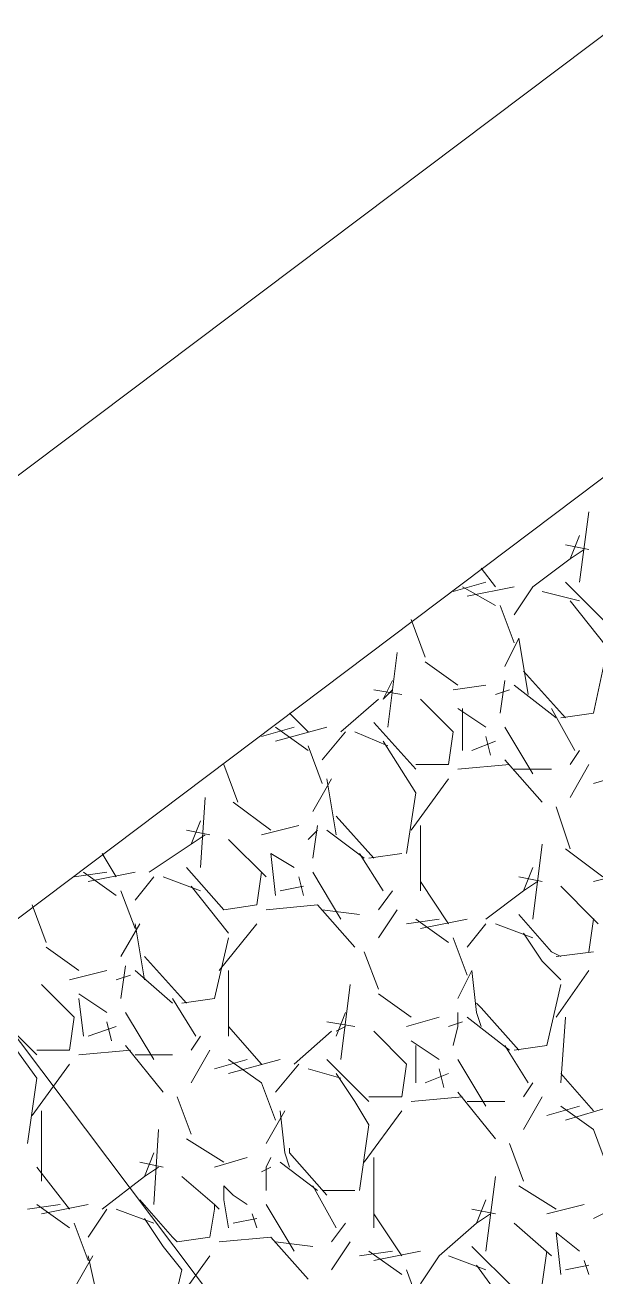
# Model space of a CAD drawing. Header units: metres. Extents: x 536440 to 536837, y 1836560 to 1836836.
# Drawn here: x 536594.635 to 536595.855, y 1836694.335 to 1836697.011 of the extents above; entities that cross this region are included whole.
import ezdxf

# ---------------------------------------------------------------- set-up
doc = ezdxf.new("R2010")
doc.units = ezdxf.units.M
doc.header["$MEASUREMENT"] = 0
doc.layers.add('Level 38', color=1, linetype='Continuous', lineweight=0)
doc.layers.add('Level 42', color=1, linetype='Continuous', lineweight=0)

msp = doc.modelspace()

# ---------------------------------------------------------------- linework, layer by layer
at = {"layer": 'Level 38', "color": 7, "linetype": 'Continuous', "lineweight": 0}
msp.add_line((536579.64, 1836714.73), (536595.85, 1836693.21), dxfattribs=at)
msp.add_line((536579.64, 1836714.73), (536595.85, 1836693.21), dxfattribs=at)
at = {"layer": 'Level 42', "color": 7, "linetype": 'Continuous', "lineweight": 0}
for p, q in [((536597.2, 1836697.99), (536590.89, 1836693.24)), ((536597.2, 1836697.99), (536590.89, 1836693.24)), ((536597.06, 1836696.94), (536591.95, 1836693.09)), ((536597.06, 1836696.94), (536591.95, 1836693.09)), ((536595.84, 1836695.97), (536595.82, 1836695.82)), ((536595.84, 1836695.97), (536595.82, 1836695.82)), ((536595.8, 1836695.87), (536595.82, 1836695.92)), ((536595.8, 1836695.87), (536595.82, 1836695.92)), ((536595.79, 1836695.9), (536595.84, 1836695.89)), ((536595.79, 1836695.9), (536595.84, 1836695.89)), ((536595.8, 1836695.87), (536595.83, 1836695.89)), ((536595.8, 1836695.87), (536595.83, 1836695.89)), ((536595.8, 1836695.87), (536595.72, 1836695.81)), ((536595.8, 1836695.87), (536595.72, 1836695.81)), ((536595.64, 1836695.81), (536595.61, 1836695.85)), ((536595.64, 1836695.81), (536595.61, 1836695.85)), ((536595.62, 1836695.82), (536595.55, 1836695.8)), ((536595.62, 1836695.82), (536595.55, 1836695.8)), ((536595.64, 1836695.77), (536595.57, 1836695.81)), ((536595.64, 1836695.77), (536595.57, 1836695.81)), ((536595.68, 1836695.81), (536595.58, 1836695.79)), ((536595.68, 1836695.81), (536595.58, 1836695.79)), ((536595.72, 1836695.81), (536595.68, 1836695.75)), ((536595.72, 1836695.81), (536595.68, 1836695.75)), ((536595.88, 1836695.73), (536595.79, 1836695.82)), ((536595.88, 1836695.73), (536595.79, 1836695.82)), ((536595.82, 1836695.78), (536595.74, 1836695.8)), ((536595.82, 1836695.78), (536595.74, 1836695.8)), ((536595.88, 1836695.68), (536595.8, 1836695.78)), ((536595.88, 1836695.68), (536595.8, 1836695.78)), ((536595.68, 1836695.69), (536595.65, 1836695.77)), ((536595.68, 1836695.69), (536595.65, 1836695.77)), ((536595.49, 1836695.66), (536595.46, 1836695.74)), ((536595.49, 1836695.66), (536595.46, 1836695.74)), ((536595.66, 1836695.64), (536595.69, 1836695.7)), ((536595.66, 1836695.64), (536595.69, 1836695.7)), ((536595.69, 1836695.7), (536595.71, 1836695.58)), ((536595.69, 1836695.7), (536595.71, 1836695.58)), ((536595.43, 1836695.67), (536595.41, 1836695.51)), ((536595.43, 1836695.67), (536595.41, 1836695.51)), ((536595.85, 1836695.54), (536595.88, 1836695.68)), ((536595.85, 1836695.54), (536595.88, 1836695.68)), ((536595.56, 1836695.6), (536595.49, 1836695.65)), ((536595.56, 1836695.6), (536595.49, 1836695.65)), ((536595.7, 1836695.63), (536595.79, 1836695.53)), ((536595.7, 1836695.63), (536595.79, 1836695.53)), ((536595.7, 1836695.63), (536595.79, 1836695.53)), ((536595.7, 1836695.63), (536595.79, 1836695.53)), ((536595.38, 1836695.59), (536595.44, 1836695.58)), ((536595.38, 1836695.59), (536595.44, 1836695.58)), ((536595.4, 1836695.57), (536595.42, 1836695.61)), ((536595.4, 1836695.57), (536595.42, 1836695.61)), ((536595.4, 1836695.57), (536595.42, 1836695.59)), ((536595.4, 1836695.57), (536595.42, 1836695.59)), ((536595.62, 1836695.6), (536595.55, 1836695.59)), ((536595.62, 1836695.6), (536595.55, 1836695.59)), ((536595.64, 1836695.58), (536595.67, 1836695.59)), ((536595.64, 1836695.58), (536595.67, 1836695.59)), ((536595.66, 1836695.61), (536595.65, 1836695.54)), ((536595.66, 1836695.61), (536595.65, 1836695.54)), ((536595.68, 1836695.6), (536595.77, 1836695.53)), ((536595.68, 1836695.6), (536595.77, 1836695.53)), ((536595.39, 1836695.57), (536595.31, 1836695.5)), ((536595.39, 1836695.57), (536595.31, 1836695.5)), ((536595.48, 1836695.57), (536595.55, 1836695.5)), ((536595.48, 1836695.57), (536595.55, 1836695.5)), ((536595.24, 1836695.5), (536595.2, 1836695.54)), ((536595.24, 1836695.5), (536595.2, 1836695.54)), ((536595.56, 1836695.55), (536595.62, 1836695.51)), ((536595.56, 1836695.55), (536595.62, 1836695.51)), ((536595.57, 1836695.46), (536595.57, 1836695.55)), ((536595.57, 1836695.46), (536595.57, 1836695.55)), ((536595.76, 1836695.55), (536595.81, 1836695.46)), ((536595.76, 1836695.55), (536595.81, 1836695.46)), ((536595.78, 1836695.53), (536595.85, 1836695.54)), ((536595.78, 1836695.53), (536595.85, 1836695.54)), ((536595.21, 1836695.51), (536595.14, 1836695.49)), ((536595.21, 1836695.51), (536595.14, 1836695.49)), ((536595.28, 1836695.51), (536595.17, 1836695.48)), ((536595.24, 1836695.46), (536595.17, 1836695.51)), ((536595.28, 1836695.51), (536595.17, 1836695.48)), ((536595.24, 1836695.46), (536595.17, 1836695.51)), ((536595.47, 1836695.42), (536595.38, 1836695.52)), ((536595.47, 1836695.42), (536595.38, 1836695.52)), ((536595.66, 1836695.51), (536595.72, 1836695.41)), ((536595.66, 1836695.51), (536595.72, 1836695.41)), ((536595.32, 1836695.5), (536595.27, 1836695.44)), ((536595.32, 1836695.5), (536595.27, 1836695.44)), ((536595.41, 1836695.47), (536595.34, 1836695.5)), ((536595.41, 1836695.47), (536595.34, 1836695.5)), ((536595.47, 1836695.37), (536595.4, 1836695.48)), ((536595.47, 1836695.37), (536595.4, 1836695.48)), ((536595.55, 1836695.5), (536595.54, 1836695.43)), ((536595.55, 1836695.5), (536595.54, 1836695.43)), ((536595.64, 1836695.48), (536595.59, 1836695.46)), ((536595.64, 1836695.48), (536595.59, 1836695.46)), ((536595.62, 1836695.49), (536595.63, 1836695.45)), ((536595.62, 1836695.49), (536595.63, 1836695.45)), ((536595.27, 1836695.39), (536595.24, 1836695.47)), ((536595.27, 1836695.39), (536595.24, 1836695.47)), ((536595.8, 1836695.43), (536595.82, 1836695.46)), ((536595.8, 1836695.43), (536595.82, 1836695.46)), ((536595.09, 1836695.35), (536595.06, 1836695.43)), ((536595.09, 1836695.35), (536595.06, 1836695.43)), ((536595.54, 1836695.43), (536595.47, 1836695.43)), ((536595.54, 1836695.43), (536595.47, 1836695.43)), ((536595.56, 1836695.42), (536595.67, 1836695.43)), ((536595.56, 1836695.42), (536595.67, 1836695.43)), ((536595.66, 1836695.44), (536595.74, 1836695.35)), ((536595.66, 1836695.44), (536595.74, 1836695.35)), ((536595.8, 1836695.36), (536595.84, 1836695.43)), ((536595.8, 1836695.36), (536595.84, 1836695.43)), ((536595.25, 1836695.33), (536595.29, 1836695.4)), ((536595.25, 1836695.33), (536595.29, 1836695.4)), ((536595.28, 1836695.4), (536595.3, 1836695.28)), ((536595.28, 1836695.4), (536595.3, 1836695.28)), ((536595.46, 1836695.29), (536595.54, 1836695.4)), ((536595.46, 1836695.29), (536595.54, 1836695.4)), ((536595.68, 1836695.42), (536595.76, 1836695.42)), ((536595.68, 1836695.42), (536595.76, 1836695.42)), ((536595.92, 1836695.41), (536595.85, 1836695.39)), ((536595.92, 1836695.41), (536595.85, 1836695.39)), ((536595.02, 1836695.36), (536595.01, 1836695.21)), ((536595.02, 1836695.36), (536595.01, 1836695.21)), ((536595.16, 1836695.29), (536595.08, 1836695.35)), ((536595.16, 1836695.29), (536595.08, 1836695.35)), ((536595.45, 1836695.24), (536595.47, 1836695.37)), ((536595.45, 1836695.24), (536595.47, 1836695.37)), ((536595.3, 1836695.32), (536595.38, 1836695.23)), ((536595.3, 1836695.32), (536595.38, 1836695.23)), ((536595.3, 1836695.32), (536595.38, 1836695.23)), ((536595.3, 1836695.32), (536595.38, 1836695.23)), ((536595.8, 1836695.25), (536595.77, 1836695.34)), ((536595.8, 1836695.25), (536595.77, 1836695.34)), ((536594.99, 1836695.26), (536595.01, 1836695.31)), ((536594.99, 1836695.26), (536595.01, 1836695.31)), ((536595.22, 1836695.3), (536595.14, 1836695.28)), ((536595.22, 1836695.3), (536595.14, 1836695.28)), ((536595.26, 1836695.3), (536595.25, 1836695.23)), ((536595.26, 1836695.3), (536595.25, 1836695.23)), ((536595.48, 1836695.16), (536595.48, 1836695.3)), ((536595.48, 1836695.16), (536595.48, 1836695.3)), ((536594.98, 1836695.29), (536595.03, 1836695.28)), ((536594.98, 1836695.29), (536595.03, 1836695.28)), ((536594.99, 1836695.26), (536595.02, 1836695.28)), ((536594.99, 1836695.26), (536595.02, 1836695.28)), ((536595.07, 1836695.27), (536595.15, 1836695.19)), ((536595.07, 1836695.27), (536595.15, 1836695.19)), ((536595.24, 1836695.27), (536595.26, 1836695.29)), ((536595.24, 1836695.27), (536595.26, 1836695.29)), ((536595.28, 1836695.29), (536595.36, 1836695.23)), ((536595.28, 1836695.29), (536595.36, 1836695.23)), ((536594.83, 1836695.19), (536594.8, 1836695.24)), ((536594.83, 1836695.19), (536594.8, 1836695.24)), ((536594.99, 1836695.26), (536594.9, 1836695.2)), ((536594.99, 1836695.26), (536594.9, 1836695.2)), ((536595.17, 1836695.15), (536595.16, 1836695.24)), ((536595.16, 1836695.24), (536595.21, 1836695.21)), ((536595.17, 1836695.15), (536595.16, 1836695.24)), ((536595.16, 1836695.24), (536595.21, 1836695.21)), ((536595.35, 1836695.24), (536595.4, 1836695.16)), ((536595.35, 1836695.24), (536595.4, 1836695.16)), ((536595.37, 1836695.23), (536595.44, 1836695.24)), ((536595.37, 1836695.23), (536595.44, 1836695.24)), ((536595.74, 1836695.26), (536595.72, 1836695.1)), ((536595.74, 1836695.26), (536595.72, 1836695.1)), ((536595.87, 1836695.19), (536595.79, 1836695.25)), ((536595.87, 1836695.19), (536595.79, 1836695.25)), ((536594.81, 1836695.2), (536594.74, 1836695.19)), ((536594.81, 1836695.2), (536594.74, 1836695.19)), ((536594.83, 1836695.15), (536594.76, 1836695.2)), ((536594.83, 1836695.15), (536594.76, 1836695.2)), ((536594.87, 1836695.2), (536594.77, 1836695.18)), ((536594.87, 1836695.2), (536594.77, 1836695.18)), ((536594.91, 1836695.19), (536594.87, 1836695.14)), ((536594.91, 1836695.19), (536594.87, 1836695.14)), ((536595.01, 1836695.16), (536594.93, 1836695.19)), ((536595.01, 1836695.16), (536594.93, 1836695.19)), ((536595.06, 1836695.12), (536594.98, 1836695.21)), ((536595.06, 1836695.12), (536594.98, 1836695.21)), ((536595.14, 1836695.2), (536595.13, 1836695.13)), ((536595.14, 1836695.2), (536595.13, 1836695.13)), ((536595.22, 1836695.19), (536595.23, 1836695.15)), ((536595.22, 1836695.19), (536595.23, 1836695.15)), ((536595.25, 1836695.2), (536595.31, 1836695.1)), ((536595.25, 1836695.2), (536595.31, 1836695.1)), ((536595.69, 1836695.19), (536595.74, 1836695.18)), ((536595.69, 1836695.19), (536595.74, 1836695.18)), ((536595.7, 1836695.16), (536595.72, 1836695.21)), ((536595.7, 1836695.16), (536595.72, 1836695.21)), ((536595.93, 1836695.2), (536595.85, 1836695.18)), ((536595.93, 1836695.2), (536595.85, 1836695.18)), ((536594.87, 1836695.08), (536594.84, 1836695.16)), ((536594.87, 1836695.08), (536594.84, 1836695.16)), ((536595.07, 1836695.07), (536594.99, 1836695.17)), ((536595.07, 1836695.07), (536594.99, 1836695.17)), ((536595.23, 1836695.17), (536595.18, 1836695.16)), ((536595.23, 1836695.17), (536595.18, 1836695.16)), ((536595.39, 1836695.12), (536595.42, 1836695.16)), ((536595.39, 1836695.12), (536595.42, 1836695.16)), ((536595.54, 1836695.09), (536595.48, 1836695.18)), ((536595.54, 1836695.09), (536595.48, 1836695.18)), ((536595.7, 1836695.16), (536595.62, 1836695.1)), ((536595.7, 1836695.16), (536595.62, 1836695.1)), ((536595.7, 1836695.16), (536595.73, 1836695.18)), ((536595.7, 1836695.16), (536595.73, 1836695.18)), ((536595.78, 1836695.17), (536595.85, 1836695.1)), ((536595.78, 1836695.17), (536595.85, 1836695.1)), ((536594.68, 1836695.05), (536594.65, 1836695.13)), ((536594.68, 1836695.05), (536594.65, 1836695.13)), ((536595.13, 1836695.13), (536595.06, 1836695.12)), ((536595.13, 1836695.13), (536595.06, 1836695.12)), ((536595.15, 1836695.12), (536595.26, 1836695.13)), ((536595.15, 1836695.12), (536595.26, 1836695.13)), ((536595.26, 1836695.13), (536595.34, 1836695.04)), ((536595.26, 1836695.13), (536595.34, 1836695.04)), ((536595.27, 1836695.12), (536595.35, 1836695.11)), ((536595.27, 1836695.12), (536595.35, 1836695.11)), ((536595.39, 1836695.06), (536595.43, 1836695.12)), ((536595.39, 1836695.06), (536595.43, 1836695.12)), ((536595.76, 1836695.03), (536595.69, 1836695.11)), ((536595.76, 1836695.03), (536595.69, 1836695.11)), ((536594.84, 1836695.02), (536594.88, 1836695.09)), ((536594.84, 1836695.02), (536594.88, 1836695.09)), ((536594.87, 1836695.09), (536594.89, 1836694.97)), ((536594.87, 1836695.09), (536594.89, 1836694.97)), ((536595.05, 1836694.99), (536595.13, 1836695.09)), ((536595.05, 1836694.99), (536595.13, 1836695.09)), ((536595.52, 1836695.1), (536595.45, 1836695.09)), ((536595.52, 1836695.1), (536595.45, 1836695.09)), ((536595.54, 1836695.05), (536595.47, 1836695.1)), ((536595.54, 1836695.05), (536595.47, 1836695.1)), ((536595.58, 1836695.1), (536595.48, 1836695.08)), ((536595.58, 1836695.1), (536595.48, 1836695.08)), ((536595.62, 1836695.09), (536595.58, 1836695.04)), ((536595.62, 1836695.09), (536595.58, 1836695.04)), ((536595.72, 1836695.06), (536595.64, 1836695.09)), ((536595.72, 1836695.06), (536595.64, 1836695.09)), ((536595.85, 1836695.1), (536595.84, 1836695.03)), ((536595.85, 1836695.1), (536595.84, 1836695.03)), ((536595.85, 1836695.1), (536595.86, 1836695.09)), ((536595.85, 1836695.1), (536595.86, 1836695.09)), ((536595.04, 1836694.93), (536595.07, 1836695.06)), ((536595.04, 1836694.93), (536595.07, 1836695.06)), ((536595.58, 1836694.98), (536595.55, 1836695.06)), ((536595.58, 1836694.98), (536595.55, 1836695.06)), ((536595.74, 1836695.01), (536595.7, 1836695.07)), ((536595.74, 1836695.01), (536595.7, 1836695.07)), ((536594.75, 1836694.99), (536594.68, 1836695.04)), ((536594.75, 1836694.99), (536594.68, 1836695.04)), ((536595.39, 1836694.95), (536595.36, 1836695.03)), ((536595.39, 1836694.95), (536595.36, 1836695.03)), ((536595.78, 1836695.02), (536595.76, 1836695.03)), ((536595.78, 1836695.02), (536595.76, 1836695.03)), ((536595.85, 1836695.03), (536595.77, 1836695.02)), ((536595.85, 1836695.03), (536595.77, 1836695.02)), ((536594.85, 1836695), (536594.84, 1836694.93)), ((536594.85, 1836695), (536594.84, 1836694.93)), ((536594.89, 1836695.02), (536594.98, 1836694.92)), ((536594.89, 1836695.02), (536594.98, 1836694.92)), ((536594.89, 1836695.02), (536594.98, 1836694.92)), ((536594.89, 1836695.02), (536594.98, 1836694.92)), ((536595.78, 1836694.97), (536595.74, 1836695.01)), ((536595.78, 1836694.97), (536595.74, 1836695.01)), ((536594.81, 1836694.99), (536594.73, 1836694.97)), ((536594.81, 1836694.99), (536594.73, 1836694.97)), ((536594.83, 1836694.97), (536594.86, 1836694.98)), ((536594.83, 1836694.97), (536594.86, 1836694.98)), ((536594.87, 1836694.99), (536594.95, 1836694.92)), ((536594.87, 1836694.99), (536594.95, 1836694.92)), ((536595.07, 1836694.85), (536595.07, 1836694.99)), ((536595.07, 1836694.85), (536595.07, 1836694.99)), ((536595.56, 1836694.93), (536595.59, 1836694.99)), ((536595.56, 1836694.93), (536595.59, 1836694.99)), ((536595.59, 1836694.99), (536595.6, 1836694.9)), ((536595.59, 1836694.99), (536595.6, 1836694.9)), ((536595.77, 1836694.89), (536595.84, 1836694.99)), ((536595.77, 1836694.89), (536595.84, 1836694.99)), ((536594.67, 1836694.96), (536594.74, 1836694.89)), ((536594.67, 1836694.96), (536594.74, 1836694.89)), ((536595.33, 1836694.96), (536595.31, 1836694.8)), ((536595.33, 1836694.96), (536595.31, 1836694.8)), ((536595.75, 1836694.83), (536595.78, 1836694.96)), ((536595.75, 1836694.83), (536595.78, 1836694.96)), ((536594.75, 1836694.94), (536594.81, 1836694.9)), ((536594.75, 1836694.94), (536594.81, 1836694.9)), ((536594.76, 1836694.85), (536594.75, 1836694.93)), ((536594.76, 1836694.85), (536594.75, 1836694.93)), ((536594.95, 1836694.93), (536595, 1836694.85)), ((536594.95, 1836694.93), (536595, 1836694.85)), ((536594.97, 1836694.92), (536595.04, 1836694.93)), ((536594.97, 1836694.92), (536595.04, 1836694.93)), ((536595.46, 1836694.89), (536595.39, 1836694.94)), ((536595.46, 1836694.89), (536595.39, 1836694.94)), ((536595.6, 1836694.92), (536595.61, 1836694.91)), ((536595.6, 1836694.92), (536595.61, 1836694.91)), ((536595.6, 1836694.92), (536595.61, 1836694.91)), ((536595.6, 1836694.92), (536595.61, 1836694.91)), ((536594.66, 1836694.81), (536594.57, 1836694.9)), ((536594.66, 1836694.81), (536594.57, 1836694.9)), ((536594.85, 1836694.9), (536594.91, 1836694.8)), ((536594.85, 1836694.9), (536594.91, 1836694.8)), ((536595.3, 1836694.85), (536595.32, 1836694.9)), ((536595.3, 1836694.85), (536595.32, 1836694.9)), ((536595.56, 1836694.9), (536595.56, 1836694.87)), ((536595.56, 1836694.9), (536595.56, 1836694.87)), ((536595.6, 1836694.9), (536595.61, 1836694.87)), ((536595.6, 1836694.9), (536595.61, 1836694.87)), ((536595.61, 1836694.91), (536595.69, 1836694.82)), ((536595.61, 1836694.91), (536595.69, 1836694.82)), ((536595.61, 1836694.91), (536595.69, 1836694.82)), ((536595.61, 1836694.91), (536595.69, 1836694.82)), ((536594.66, 1836694.76), (536594.58, 1836694.87)), ((536594.66, 1836694.76), (536594.58, 1836694.87)), ((536594.74, 1836694.89), (536594.73, 1836694.82)), ((536594.74, 1836694.89), (536594.73, 1836694.82)), ((536594.83, 1836694.87), (536594.77, 1836694.85)), ((536594.83, 1836694.87), (536594.77, 1836694.85)), ((536594.81, 1836694.88), (536594.82, 1836694.84)), ((536594.81, 1836694.88), (536594.82, 1836694.84)), ((536595.14, 1836694.79), (536595.07, 1836694.87)), ((536595.14, 1836694.79), (536595.07, 1836694.87)), ((536595.28, 1836694.88), (536595.34, 1836694.87)), ((536595.28, 1836694.88), (536595.34, 1836694.87)), ((536595.3, 1836694.86), (536595.32, 1836694.87)), ((536595.3, 1836694.86), (536595.32, 1836694.87)), ((536595.52, 1836694.89), (536595.45, 1836694.87)), ((536595.52, 1836694.89), (536595.45, 1836694.87)), ((536595.54, 1836694.87), (536595.57, 1836694.88)), ((536595.54, 1836694.87), (536595.57, 1836694.88)), ((536595.56, 1836694.87), (536595.55, 1836694.83)), ((536595.56, 1836694.87), (536595.55, 1836694.83)), ((536595.58, 1836694.89), (536595.67, 1836694.82)), ((536595.58, 1836694.89), (536595.67, 1836694.82)), ((536595.78, 1836694.75), (536595.79, 1836694.89)), ((536595.78, 1836694.75), (536595.79, 1836694.89)), ((536594.99, 1836694.82), (536595.01, 1836694.85)), ((536594.99, 1836694.82), (536595.01, 1836694.85)), ((536595.29, 1836694.86), (536595.21, 1836694.79)), ((536595.29, 1836694.86), (536595.21, 1836694.79)), ((536595.38, 1836694.86), (536595.45, 1836694.79)), ((536595.38, 1836694.86), (536595.45, 1836694.79)), ((536595.46, 1836694.84), (536595.49, 1836694.82)), ((536595.46, 1836694.84), (536595.49, 1836694.82)), ((536594.73, 1836694.82), (536594.66, 1836694.82)), ((536594.73, 1836694.82), (536594.66, 1836694.82)), ((536594.75, 1836694.81), (536594.86, 1836694.82)), ((536594.75, 1836694.81), (536594.86, 1836694.82)), ((536594.85, 1836694.83), (536594.93, 1836694.73)), ((536594.85, 1836694.83), (536594.93, 1836694.73)), ((536594.99, 1836694.75), (536595.03, 1836694.82)), ((536594.99, 1836694.75), (536595.03, 1836694.82)), ((536595.47, 1836694.81), (536595.47, 1836694.83)), ((536595.47, 1836694.81), (536595.47, 1836694.83)), ((536595.49, 1836694.82), (536595.52, 1836694.8)), ((536595.49, 1836694.82), (536595.52, 1836694.8)), ((536595.66, 1836694.83), (536595.71, 1836694.75)), ((536595.66, 1836694.83), (536595.71, 1836694.75)), ((536595.68, 1836694.82), (536595.75, 1836694.83)), ((536595.68, 1836694.82), (536595.75, 1836694.83)), ((536594.65, 1836694.68), (536594.73, 1836694.79)), ((536594.65, 1836694.68), (536594.73, 1836694.79)), ((536594.87, 1836694.81), (536594.95, 1836694.81)), ((536594.87, 1836694.81), (536594.95, 1836694.81)), ((536595.11, 1836694.8), (536595.04, 1836694.78)), ((536595.11, 1836694.8), (536595.04, 1836694.78)), ((536595.18, 1836694.8), (536595.07, 1836694.77)), ((536595.14, 1836694.75), (536595.07, 1836694.8)), ((536595.18, 1836694.8), (536595.07, 1836694.77)), ((536595.14, 1836694.75), (536595.07, 1836694.8)), ((536595.22, 1836694.79), (536595.17, 1836694.73)), ((536595.22, 1836694.79), (536595.17, 1836694.73)), ((536595.36, 1836694.72), (536595.28, 1836694.8)), ((536595.36, 1836694.72), (536595.28, 1836694.8)), ((536595.45, 1836694.79), (536595.44, 1836694.72)), ((536595.45, 1836694.79), (536595.44, 1836694.72)), ((536595.47, 1836694.75), (536595.47, 1836694.81)), ((536595.47, 1836694.75), (536595.47, 1836694.81)), ((536595.56, 1836694.8), (536595.62, 1836694.7)), ((536595.56, 1836694.8), (536595.62, 1836694.7)), ((536594.64, 1836694.62), (536594.66, 1836694.76)), ((536594.64, 1836694.62), (536594.66, 1836694.76)), ((536595.31, 1836694.76), (536595.24, 1836694.78)), ((536595.31, 1836694.76), (536595.24, 1836694.78)), ((536595.34, 1836694.71), (536595.3, 1836694.77)), ((536595.34, 1836694.71), (536595.3, 1836694.77)), ((536595.54, 1836694.77), (536595.49, 1836694.75)), ((536595.54, 1836694.77), (536595.49, 1836694.75)), ((536595.52, 1836694.78), (536595.53, 1836694.74)), ((536595.52, 1836694.78), (536595.53, 1836694.74)), ((536595.85, 1836694.69), (536595.78, 1836694.77)), ((536595.85, 1836694.69), (536595.78, 1836694.77)), ((536595.17, 1836694.67), (536595.14, 1836694.75)), ((536595.17, 1836694.67), (536595.14, 1836694.75)), ((536595.56, 1836694.73), (536595.64, 1836694.63)), ((536595.56, 1836694.73), (536595.64, 1836694.63)), ((536595.7, 1836694.72), (536595.72, 1836694.75)), ((536595.7, 1836694.72), (536595.72, 1836694.75)), ((536594.99, 1836694.64), (536594.96, 1836694.72)), ((536594.99, 1836694.64), (536594.96, 1836694.72)), ((536595.37, 1836694.66), (536595.34, 1836694.71)), ((536595.37, 1836694.66), (536595.34, 1836694.71)), ((536595.37, 1836694.71), (536595.36, 1836694.72)), ((536595.37, 1836694.71), (536595.36, 1836694.72)), ((536595.44, 1836694.72), (536595.37, 1836694.72)), ((536595.44, 1836694.72), (536595.37, 1836694.72)), ((536595.46, 1836694.71), (536595.57, 1836694.72)), ((536595.46, 1836694.71), (536595.57, 1836694.72)), ((536595.58, 1836694.71), (536595.66, 1836694.71)), ((536595.58, 1836694.71), (536595.66, 1836694.71)), ((536595.7, 1836694.65), (536595.74, 1836694.72)), ((536595.7, 1836694.65), (536595.74, 1836694.72)), ((536594.67, 1836694.54), (536594.67, 1836694.69)), ((536594.67, 1836694.54), (536594.67, 1836694.69)), ((536595.15, 1836694.62), (536595.19, 1836694.69)), ((536595.15, 1836694.62), (536595.19, 1836694.69)), ((536595.18, 1836694.69), (536595.19, 1836694.6)), ((536595.18, 1836694.69), (536595.19, 1836694.6)), ((536595.36, 1836694.58), (536595.44, 1836694.69)), ((536595.36, 1836694.58), (536595.44, 1836694.69)), ((536595.82, 1836694.7), (536595.75, 1836694.68)), ((536595.82, 1836694.7), (536595.75, 1836694.68)), ((536595.85, 1836694.65), (536595.78, 1836694.7)), ((536595.85, 1836694.65), (536595.78, 1836694.7)), ((536595.89, 1836694.7), (536595.79, 1836694.67)), ((536595.89, 1836694.7), (536595.79, 1836694.67)), ((536594.92, 1836694.65), (536594.91, 1836694.49)), ((536594.92, 1836694.65), (536594.91, 1836694.49)), ((536595.35, 1836694.52), (536595.37, 1836694.66)), ((536595.35, 1836694.52), (536595.37, 1836694.66)), ((536595.88, 1836694.57), (536595.85, 1836694.65)), ((536595.88, 1836694.57), (536595.85, 1836694.65)), ((536595.06, 1836694.58), (536594.98, 1836694.63)), ((536595.06, 1836694.58), (536594.98, 1836694.63)), ((536594.89, 1836694.55), (536594.91, 1836694.6)), ((536594.89, 1836694.55), (536594.91, 1836694.6)), ((536595.19, 1836694.6), (536595.2, 1836694.57)), ((536595.19, 1836694.6), (536595.2, 1836694.57)), ((536595.2, 1836694.61), (536595.2, 1836694.6)), ((536595.2, 1836694.61), (536595.2, 1836694.6)), ((536595.2, 1836694.61), (536595.2, 1836694.6)), ((536595.2, 1836694.61), (536595.2, 1836694.6)), ((536595.2, 1836694.6), (536595.28, 1836694.51)), ((536595.2, 1836694.6), (536595.28, 1836694.51)), ((536595.2, 1836694.6), (536595.28, 1836694.51)), ((536595.2, 1836694.6), (536595.28, 1836694.51)), ((536595.7, 1836694.54), (536595.67, 1836694.62)), ((536595.7, 1836694.54), (536595.67, 1836694.62)), ((536594.73, 1836694.48), (536594.66, 1836694.57)), ((536594.73, 1836694.48), (536594.66, 1836694.57)), ((536594.88, 1836694.58), (536594.93, 1836694.57)), ((536594.88, 1836694.58), (536594.93, 1836694.57)), ((536594.89, 1836694.55), (536594.92, 1836694.57)), ((536594.89, 1836694.55), (536594.92, 1836694.57)), ((536595.11, 1836694.59), (536595.04, 1836694.57)), ((536595.11, 1836694.59), (536595.04, 1836694.57)), ((536595.14, 1836694.56), (536595.16, 1836694.57)), ((536595.14, 1836694.56), (536595.16, 1836694.57)), ((536595.16, 1836694.59), (536595.15, 1836694.57)), ((536595.16, 1836694.59), (536595.15, 1836694.57)), ((536595.15, 1836694.57), (536595.15, 1836694.52)), ((536595.15, 1836694.57), (536595.15, 1836694.52)), ((536595.18, 1836694.58), (536595.26, 1836694.52)), ((536595.18, 1836694.58), (536595.26, 1836694.52)), ((536595.38, 1836694.44), (536595.38, 1836694.59)), ((536595.38, 1836694.44), (536595.38, 1836694.59)), ((536594.89, 1836694.55), (536594.8, 1836694.48)), ((536594.89, 1836694.55), (536594.8, 1836694.48)), ((536594.97, 1836694.55), (536595.04, 1836694.49)), ((536594.97, 1836694.55), (536595.04, 1836694.49)), ((536595.64, 1836694.55), (536595.62, 1836694.39)), ((536595.64, 1836694.55), (536595.62, 1836694.39)), ((536595.06, 1836694.5), (536595.06, 1836694.53)), ((536595.06, 1836694.53), (536595.08, 1836694.51)), ((536595.06, 1836694.5), (536595.06, 1836694.53)), ((536595.06, 1836694.53), (536595.08, 1836694.51)), ((536595.25, 1836694.53), (536595.3, 1836694.44)), ((536595.25, 1836694.53), (536595.3, 1836694.44)), ((536595.27, 1836694.52), (536595.34, 1836694.52)), ((536595.27, 1836694.52), (536595.34, 1836694.52)), ((536595.77, 1836694.48), (536595.69, 1836694.53)), ((536595.77, 1836694.48), (536595.69, 1836694.53)), ((536594.71, 1836694.49), (536594.64, 1836694.48)), ((536594.71, 1836694.49), (536594.64, 1836694.48)), ((536594.73, 1836694.44), (536594.66, 1836694.49)), ((536594.73, 1836694.44), (536594.66, 1836694.49)), ((536594.77, 1836694.49), (536594.67, 1836694.47)), ((536594.77, 1836694.49), (536594.67, 1836694.47)), ((536594.95, 1836694.42), (536594.88, 1836694.5)), ((536594.95, 1836694.42), (536594.88, 1836694.5)), ((536595.04, 1836694.49), (536595.05, 1836694.48)), ((536595.04, 1836694.49), (536595.04, 1836694.48)), ((536595.04, 1836694.49), (536595.05, 1836694.48)), ((536595.04, 1836694.49), (536595.04, 1836694.48)), ((536595.07, 1836694.44), (536595.06, 1836694.5)), ((536595.07, 1836694.44), (536595.06, 1836694.5)), ((536595.08, 1836694.51), (536595.11, 1836694.49)), ((536595.08, 1836694.51), (536595.11, 1836694.49)), ((536595.15, 1836694.49), (536595.21, 1836694.39)), ((536595.15, 1836694.49), (536595.21, 1836694.39)), ((536595.6, 1836694.45), (536595.62, 1836694.5)), ((536595.6, 1836694.45), (536595.62, 1836694.5)), ((536595.83, 1836694.49), (536595.75, 1836694.47)), ((536595.83, 1836694.49), (536595.75, 1836694.47)), ((536594.81, 1836694.48), (536594.77, 1836694.42)), ((536594.81, 1836694.48), (536594.77, 1836694.42)), ((536594.91, 1836694.45), (536594.83, 1836694.48)), ((536594.91, 1836694.45), (536594.83, 1836694.48)), ((536595.04, 1836694.48), (536595.03, 1836694.42)), ((536595.04, 1836694.48), (536595.03, 1836694.42)), ((536595.12, 1836694.47), (536595.13, 1836694.44)), ((536595.12, 1836694.47), (536595.13, 1836694.44)), ((536595.44, 1836694.38), (536595.38, 1836694.47)), ((536595.44, 1836694.38), (536595.38, 1836694.47)), ((536595.59, 1836694.48), (536595.64, 1836694.47)), ((536595.59, 1836694.48), (536595.64, 1836694.47)), ((536595.6, 1836694.45), (536595.63, 1836694.47)), ((536595.6, 1836694.45), (536595.63, 1836694.47)), ((536595.85, 1836694.46), (536595.87, 1836694.47)), ((536595.85, 1836694.46), (536595.87, 1836694.47)), ((536594.77, 1836694.37), (536594.74, 1836694.45)), ((536594.77, 1836694.37), (536594.74, 1836694.45)), ((536594.93, 1836694.4), (536594.89, 1836694.46)), ((536594.93, 1836694.4), (536594.89, 1836694.46)), ((536595.13, 1836694.46), (536595.08, 1836694.45)), ((536595.13, 1836694.46), (536595.08, 1836694.45)), ((536595.29, 1836694.41), (536595.32, 1836694.45)), ((536595.29, 1836694.41), (536595.32, 1836694.45)), ((536595.6, 1836694.45), (536595.52, 1836694.38)), ((536595.6, 1836694.45), (536595.52, 1836694.38)), ((536595.68, 1836694.45), (536595.76, 1836694.38)), ((536595.68, 1836694.45), (536595.76, 1836694.38)), ((536594.96, 1836694.41), (536594.95, 1836694.42)), ((536594.96, 1836694.41), (536594.95, 1836694.42)), ((536595.03, 1836694.42), (536594.96, 1836694.41)), ((536595.03, 1836694.42), (536594.96, 1836694.41)), ((536595.05, 1836694.41), (536595.16, 1836694.42)), ((536595.05, 1836694.41), (536595.16, 1836694.42)), ((536595.16, 1836694.42), (536595.24, 1836694.33)), ((536595.16, 1836694.42), (536595.24, 1836694.33)), ((536595.17, 1836694.41), (536595.25, 1836694.4)), ((536595.17, 1836694.41), (536595.25, 1836694.4)), ((536595.29, 1836694.35), (536595.33, 1836694.41)), ((536595.29, 1836694.35), (536595.33, 1836694.41)), ((536595.78, 1836694.34), (536595.77, 1836694.43)), ((536595.77, 1836694.43), (536595.82, 1836694.39)), ((536595.78, 1836694.34), (536595.77, 1836694.43)), ((536595.77, 1836694.43), (536595.82, 1836694.39)), ((536594.97, 1836694.35), (536594.93, 1836694.4)), ((536594.97, 1836694.35), (536594.93, 1836694.4)), ((536595.42, 1836694.39), (536595.35, 1836694.38)), ((536595.42, 1836694.39), (536595.35, 1836694.38)), ((536595.44, 1836694.34), (536595.37, 1836694.39)), ((536595.44, 1836694.34), (536595.37, 1836694.39)), ((536595.48, 1836694.39), (536595.38, 1836694.37)), ((536595.48, 1836694.39), (536595.38, 1836694.37)), ((536595.68, 1836694.31), (536595.59, 1836694.4)), ((536595.68, 1836694.31), (536595.59, 1836694.4)), ((536595.75, 1836694.39), (536595.74, 1836694.32)), ((536595.75, 1836694.39), (536595.74, 1836694.32)), ((536594.74, 1836694.31), (536594.78, 1836694.38)), ((536594.74, 1836694.31), (536594.78, 1836694.38)), ((536594.77, 1836694.38), (536594.79, 1836694.29)), ((536594.77, 1836694.38), (536594.79, 1836694.29)), ((536594.95, 1836694.27), (536595.03, 1836694.38)), ((536594.95, 1836694.27), (536595.03, 1836694.38)), ((536595.52, 1836694.38), (536595.48, 1836694.32)), ((536595.52, 1836694.38), (536595.48, 1836694.32)), ((536595.62, 1836694.35), (536595.54, 1836694.38)), ((536595.62, 1836694.35), (536595.54, 1836694.38)), ((536595.68, 1836694.25), (536595.6, 1836694.36)), ((536595.68, 1836694.25), (536595.6, 1836694.36)), ((536595.84, 1836694.36), (536595.79, 1836694.35)), ((536595.84, 1836694.36), (536595.79, 1836694.35)), ((536595.83, 1836694.37), (536595.84, 1836694.34)), ((536595.83, 1836694.37), (536595.84, 1836694.34)), ((536594.94, 1836694.22), (536594.97, 1836694.35)), ((536594.94, 1836694.22), (536594.97, 1836694.35)), ((536595.48, 1836694.27), (536595.45, 1836694.35)), ((536595.48, 1836694.27), (536595.45, 1836694.35))]:
    msp.add_line(p, q, dxfattribs=at)
for p in [(536595.85, 1836695.1), (536595.85, 1836695.1), (536595.45, 1836694.79), (536595.45, 1836694.79), (536595.45, 1836694.79), (536595.45, 1836694.79)]:
    msp.add_point(p, dxfattribs=at)

doc.saveas('drawing.dxf')
